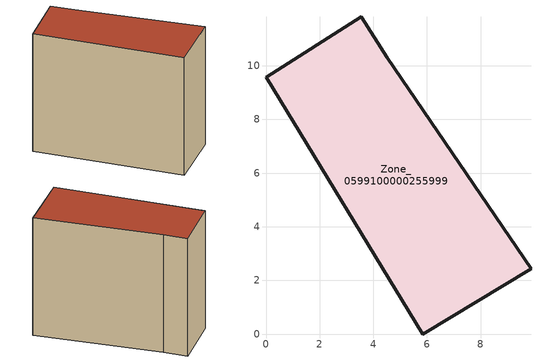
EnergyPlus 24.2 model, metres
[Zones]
Zone_0599100000255999
 floor ground (C_G): 5.84,0 0,9.57 3.55,11.82 4.52,10.3 9.88,2.44 z0
 wall outside (C_F): 0,9.57 5.84,0 9.88,2.44 4.52,10.3 3.55,11.82 0,9.57 z0:9.47
 roof outside (C_R): 9.88,2.44 4.52,10.3 3.55,11.82 0,9.57 5.84,0 z9.47
[BUILDING]
Pand.0599100000255999: North Axis=0; Terrain=City; Loads Convergence Tolerance Value=0.04; Temperature Convergence Tolerance Value=0.4; Solar Distribution=FullExterior; Maximum Number of Warmup Days=25; Minimum Number of Warmup Days=1
[Site:Location]
Rotterdam.The.Hague.AP_ZH_NLD Design_Conditions: Latitude=51.96; Longitude=4.45; Time Zone=1; Elevation=-4.5
[SITE:GROUNDTEMPERATURE:BUILDINGSURFACE]
18, 18, 18, 18, 18, 18, 18, 18, 18, 18, 18, 18
[MATERIAL] Thermal Absorptance=0.9; Solar Absorptance=0.7; Visible Absorptance=0.7
Name | Roughness | Thickness | Conductivity | Density | Specific Heat
G.TI.1946 | MediumSmooth | 0.15 | 1 | 540 | 1210
F.TI.1946 | Rough | 0.3 | 0.857143 | 1920 | 840
R.TI.1946 | MediumRough | 0.2 | 0.1 | 1500 | 1000
[CONSTRUCTION]
C_G: G.TI.1946
C_F: F.TI.1946
C_R: R.TI.1946
[ZONE]
Zone_0599100000255999: Type=1; Multiplier=1; Ceiling Height=Autocalculate; Volume=Autocalculate; Floor Area=autocalculate; Part of Total Floor Area=Yes
[ZONEINFILTRATION:DESIGNFLOWRATE]
Infil_Zone_0599100000255999: Zone or ZoneList or Space or SpaceList=Zone_0599100000255999; Schedule=AlwaysOn; Design Flow Rate Calculation Method=Flow/Area; Flow Rate per Floor Area=0.003; Constant Term Coefficient=1; Temperature Term Coefficient=0; Velocity Term Coefficient=0; Velocity Squared Term Coefficient=0
[HVACTEMPLATE:ZONE:IDEALLOADSAIRSYSTEM]
Zone_0599100000255999: Maximum Heating Supply Air Temperature=50; Minimum Cooling Supply Air Temperature=13; Maximum Heating Supply Air Humidity Ratio=0.0156; Minimum Cooling Supply Air Humidity Ratio=0.0077; Heating Limit=NoLimit; Cooling Limit=NoLimit; Dehumidification Control Type=ConstantSensibleHeatRatio; Cooling Sensible Heat Ratio=0.7; Dehumidification Setpoint=60; Humidification Control Type=None; Humidification Setpoint=30; Outdoor Air Method=None; Outdoor Air Flow Rate per Person=0.00944; Outdoor Air Flow Rate per Zone Floor Area=0; Outdoor Air Flow Rate per Zone=0; Demand Controlled Ventilation Type=None; Outdoor Air Economizer Type=NoEconomizer; Heat Recovery Type=None; Sensible Heat Recovery Effectiveness=0.7; Latent Heat Recovery Effectiveness=0.65
[ZONECONTROL:THERMOSTAT]
ThermostatControl_Zone_0599100000255999: Zone or ZoneList=Zone_0599100000255999; Control Type Schedule=DualSetpointControlType; Control 1=Thermostat_Zone_0599100000255999; Temperature Difference Between Cutout And Setpoint=0
[THERMOSTATSETPOINT:DUALSETPOINT]
Thermostat_Zone_0599100000255999: Heating Setpoint Temperature Schedule=HeatingSetpoint_Zone_0599100000255999; Cooling Setpoint Temperature Schedule=CoolingSetpoint_Zone_0599100000255999
[SCHEDULE:COMPACT]
HeatingSetpoint_Zone_0599100000255999: Through: 12/31, For: AllDays, Until: 24:00, 21
CoolingSetpoint_Zone_0599100000255999: Through: 12/31, For: AllDays, Until: 24:00, 24
DualSetpointControlType: Through: 12/31, For: AllDays, Until: 24:00, 4
AlwaysOn: Through: 12/31, For: AllDays, Until: 24:00, 1
